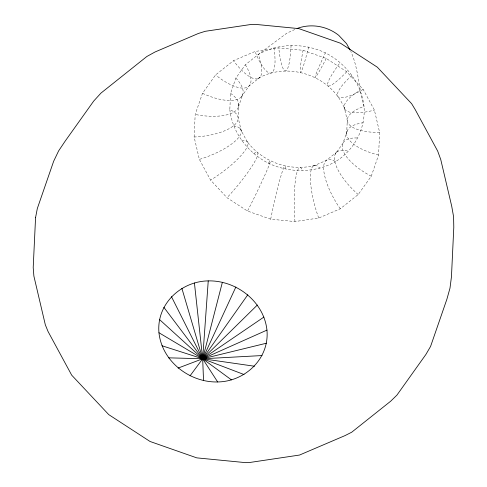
<?xml version="1.0" encoding="UTF-8"?>
<svg xmlns="http://www.w3.org/2000/svg" width="487" height="487" viewBox="0 0 487 487"><rect width="100%" height="100%" fill="white"/><g stroke="black" fill="none" stroke-linecap="round" stroke-linejoin="round"><path stroke-width="0.37" stroke-dasharray="2.44 1.83" d="M194.118 137.005L195.184 114.457L202.495 93.297L215.558 74.955L233.486 60.692L255.048 51.476L278.783 47.933L303.066 50.307L326.247 58.434L346.744 71.766L363.162 89.389L374.387 110.099L379.641 132.494L378.576 155.043L371.264 176.203L358.201 194.544L340.273 208.807L318.711 218.024L294.976 221.567L270.693 219.193L247.512 211.06L227.015 197.734L210.597 180.111L199.372 159.395L194.118 137.005A40.372 15.188 -5.3 0 0 233.145 126.084A40.372 15.188 -5.3 0 0 229.815 109.672L230.582 93.364L235.878 78.054L245.326 64.789L258.293 54.471L286.813 33.171L295.7 29.098M238.691 103.567L238.046 117.166L241.217 130.668M346.641 133.925L347.28 120.429L344.132 107.03M340.273 208.807A40.372 13.423 59.3 0 1 323.776 170.602A40.372 13.423 59.3 0 1 335.543 161.611C354.402 150.118 365.804 128.501 364.02 106.41C358.535 88.451 358.651 68.454 350.768 51.299M238.514 106.756L242.849 94.204M347.249 130.814L342.909 143.361L335.166 154.233M241.242 96.968L249.064 85.992L259.79 77.451M337.022 151.871L326.211 160.473L313.202 166.03M379.641 132.494A40.372 15.188 -5.3 0 1 348.187 123.284A40.372 15.188 -5.3 0 1 364.02 106.41C361.348 83.259 345.91 63.328 325.395 52.84C304.235 42.905 278.814 42.874 258.293 54.471A40.372 13.423 59.3 0 1 257.556 78.76C288.389 60.613 332.073 76.088 344.924 109.398A40.372 12.93 -20.9 0 0 374.387 110.099M229.815 109.672C232.494 132.829 247.932 152.754 268.44 163.242C289.601 173.177 315.022 173.208 335.543 161.611M315.101 165.337C290.185 171.954 262.444 162.159 247.086 141.486M240.024 128.452L247.986 143.166M378.576 155.043A40.372 16.412 10.9 0 1 347.523 137.267A40.372 16.412 10.9 0 1 363.253 122.718M344.924 109.398A40.372 12.93 -20.9 0 1 360.222 90.211M371.264 176.203A40.372 16.521 27.3 0 1 342.988 150.392A40.372 16.521 27.3 0 1 357.963 138.028M358.201 194.544A40.372 15.499 43.5 0 1 334.886 161.763A40.372 15.499 43.5 0 1 348.509 151.293M318.711 218.024A40.372 10.434 74.3 0 1 310.402 176.318A40.372 10.434 74.3 0 1 319.947 168.283M294.976 221.567A40.372 6.733 88.6 0 1 295.688 178.516A40.372 6.733 88.6 0 1 302.78 170.846M270.693 219.193A40.372 2.569 -77.5 0 1 280.628 177.043A40.372 2.569 -77.5 0 1 285.212 169.123M268.44 163.242A40.372 1.765 -63.8 0 1 266.255 172.002A40.372 1.765 -63.8 0 1 247.512 211.06M291.062 45.242A40.372 6.733 88.6 0 1 285.644 70.852A40.372 6.733 88.6 0 1 278.783 47.933M308.624 46.959A40.372 2.569 -77.5 0 1 300.698 72.32A40.372 2.569 -77.5 0 1 303.066 50.307M326.247 58.434A40.372 1.765 -63.8 0 1 315.077 77.366A40.372 1.765 -63.8 0 1 325.395 52.84M346.744 71.766A40.372 5.984 -50 0 1 327.788 85.627A40.372 5.984 -50 0 1 340.224 62.482M363.162 89.389A40.372 9.789 -35.8 0 1 337.966 96.554A40.372 9.789 -35.8 0 1 352.101 75.229M273.889 47.799A40.372 10.434 74.3 0 1 270.924 73.044A40.372 10.434 74.3 0 1 255.048 51.476M257.556 78.76A40.372 13.423 59.3 0 1 233.486 60.692M253.611 153.6A40.372 5.984 -50 0 1 253.538 163.735A40.372 5.984 -50 0 1 227.015 197.734M241.735 140.853A40.372 9.789 -35.8 0 1 243.36 152.808A40.372 9.789 -35.8 0 1 210.597 180.111M233.62 125.871A40.372 12.93 -20.9 0 1 236.402 139.97A40.372 12.93 -20.9 0 1 199.372 159.395M230.582 93.364A40.372 16.412 10.9 0 1 233.803 112.101A40.372 16.412 10.9 0 1 195.184 114.457M235.878 78.054A40.372 16.521 27.3 0 1 238.338 98.977A40.372 16.521 27.3 0 1 202.495 93.297M245.326 64.789A40.372 15.499 43.5 0 1 246.44 87.605A40.372 15.499 43.5 0 1 215.558 74.955"/><path stroke-width="0.73" d="M158.957 332.737C156.303 304.369 180.647 281.297 208.241 280.889C236.378 280.226 263.917 301.49 266.955 330.113C269.603 358.481 245.259 381.552 217.671 381.96C189.528 382.624 161.988 361.354 158.957 332.737L202.671 358.773L231.483 379.897M208.241 280.889L202.671 358.773L203.536 380.578M222.376 282.271L202.671 358.773L190.04 375.848M235.872 287.001L202.671 358.773L178.108 368.087M247.804 294.763L202.671 358.773L168.551 357.829M257.361 305.02L202.671 358.773L162.019 345.77M263.893 317.074L202.671 358.773L159.578 319.612M266.955 330.113L202.671 358.773L163.833 307.291M297.094 28.502C310.95 23.199 327.313 26.121 338.8 35.399L346.561 43.653L350.092 50.045M266.334 343.238L202.671 358.773L171.436 296.62M262.073 355.553L202.671 358.773L181.87 288.316M254.47 366.23L202.671 358.773L194.423 282.947M244.036 374.533L202.671 358.773L217.671 381.96M35.569 217.586L33.207 267.564L33.883 276.086L45.315 324.78L48.055 331.519L71.699 375.167L108.741 414.614L150.057 441.484L196.778 457.865L245.722 462.65L249.508 462.516L299.511 455.053L344.954 435.634L351.705 432.219L390.684 401.203L396.935 395.109L425.894 354.463L430.575 346.421L446.914 299.152L449.994 288.121L451.455 276.774L453.793 227.301L453.58 216.709L451.723 206.269L440.759 159.559L437.685 151.104L415.18 109.551L411.649 103.701L377.297 67.163L340.474 43.215L298.835 28.617L255.212 24.35L250.531 24.545L205.216 31.308L198.294 33.5L155.036 51.987L146.849 56.498L100.998 93.072L93.723 101.034L65.057 141.279L58.629 150.885L53.655 161.252L37.322 208.521L35.569 217.586"/></g></svg>
